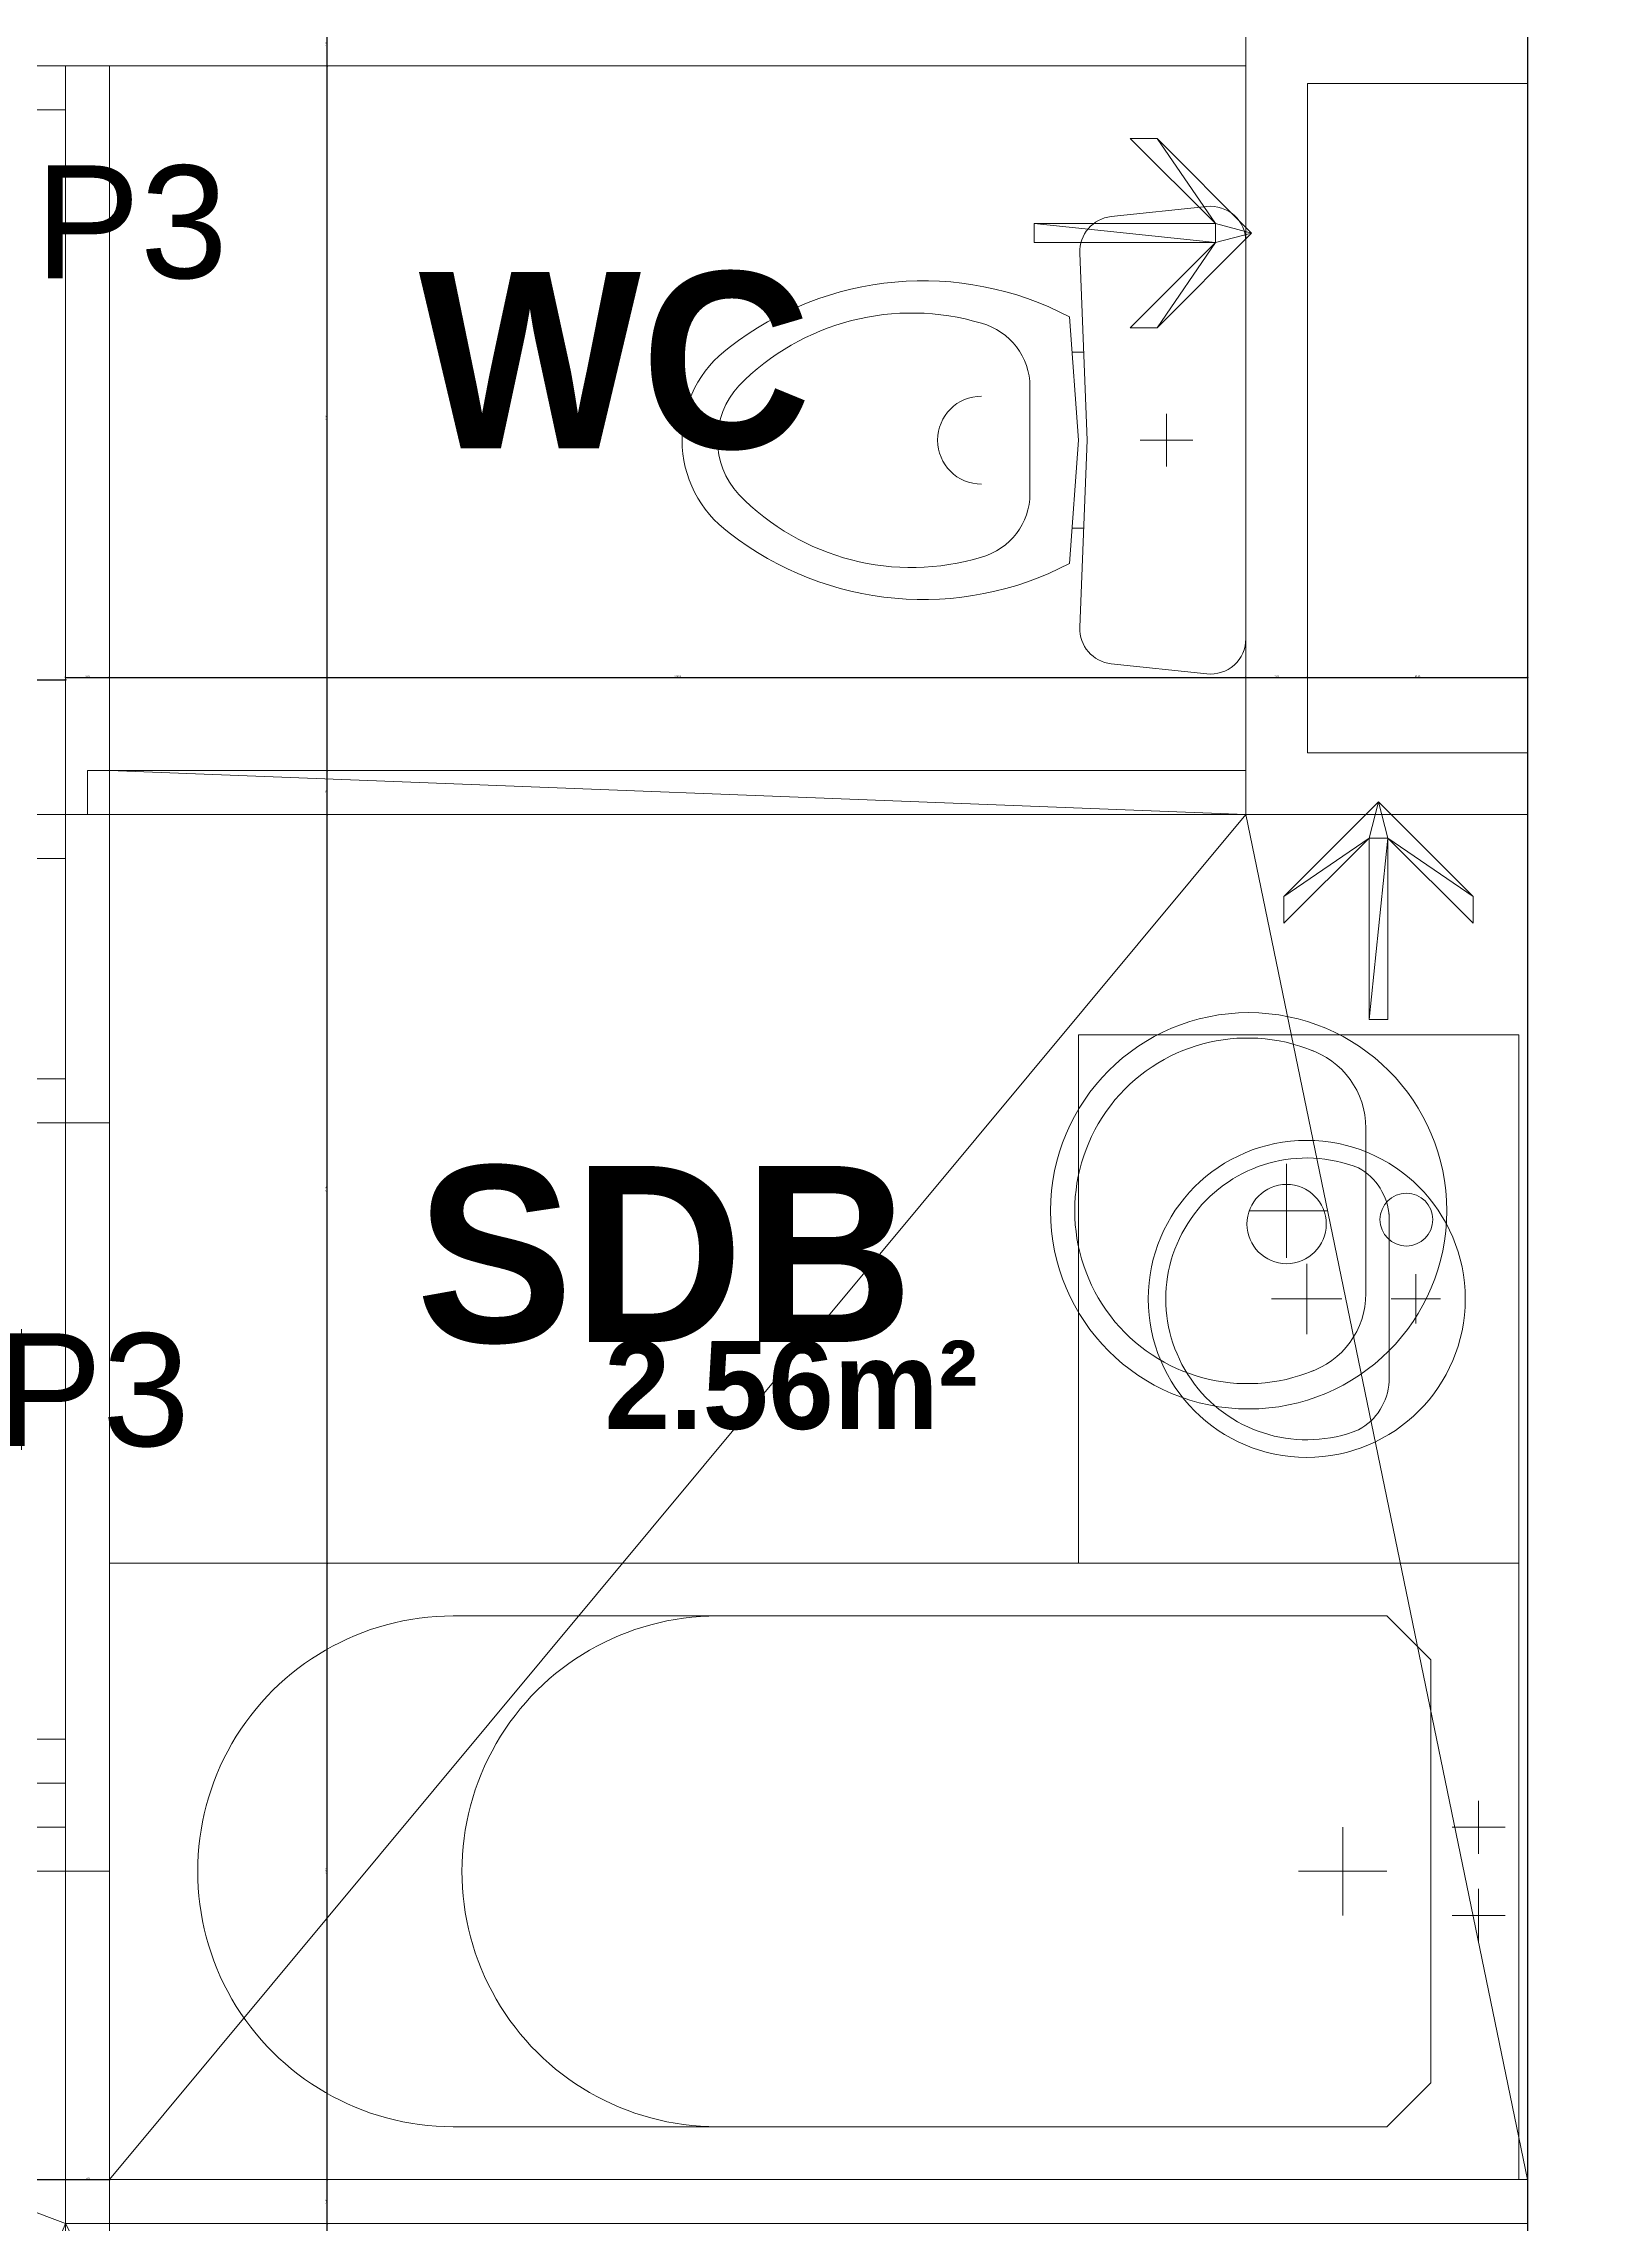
# Model space of a CAD drawing. Header units: metres. Extents: x -12536 to 12621, y -17191 to 9596.
# Drawn here: x -7429.5 to -7254, y -3001.4 to -2753.8 of the extents above; entities that cross this region are included whole.
import ezdxf
from ezdxf.enums import TextEntityAlignment as Align

# ---------------------------------------------------------------- set-up
doc = ezdxf.new("R2010")
doc.units = ezdxf.units.M
doc.header["$MEASUREMENT"] = 0
doc.header["$PDMODE"] = 2
doc.header["$PDSIZE"] = 0.25
for name, color, linetype in [('Calque commun', 7, 'Continuous'), ('Layer2', 7, 'Continuous'), ('Layer4', 7, 'Continuous'), ('Layer90', 7, 'Continuous'), ('Textes', 7, 'Continuous')]:
    doc.layers.add(name, color=color, linetype=linetype)
doc.styles.add('Arial', font='arial.ttf', dxfattribs={"height": 0.128})
doc.styles.add('Century Gothic', font='GOTHICB.TTF', dxfattribs={"height": 0.4})
doc.styles.add('Century Gothic2', font='GOTHICB.TTF', dxfattribs={"height": 0.313})
doc.styles.add('Century Gothic6', font='GOTHIC.TTF', dxfattribs={"height": 0.18})
doc.dimstyles.new('DIM7', dxfattribs={"dimtxt": 0.18, "dimasz": 0.035, "dimexe": 0.05, "dimexo": 0, "dimgap": 0.05, "dimtad": 1, "dimzin": 1, "dimdsep": 46, "dimtxsty": 'Century Gothic6', "dimblk": 'ORIGIN', "dimcen": 0.09, "dimdle": 0.05, "dimadec": 0, "dimazin": 0, "dimtfac": 1, "dimtdec": 4, "dimtix": 1, "dimtofl": 0, "dimtmove": 0, "dimatfit": 3, "dimfxl": 0.05, "dimfxlon": 1, "dimfrac": 2, "dimtolj": 1, "dimtzin": 0, "dimarcsym": 2})

# ---------------------------------------------------------------- blocks, each defined once
blk = doc.blocks.new('Block35143')
at = {"layer": 'Calque commun', "color": 7, "linetype": 'Continuous', "lineweight": 5}
blk.add_line((20.514, -29.2906), (20.514, -22.1106), dxfattribs=at)
blk = doc.blocks.new('wc-3')
at = {"layer": 'Layer2', "color": 6, "linetype": 'Continuous', "lineweight": 5}
for p, q in [((-0.2256, 0), (0.2256, 0)), ((-0.2653, -0.0442), (-0.2539, -0.1527)), ((0.2539, -0.1527), (0.2653, -0.0442)), ((0, -0.06), (0, -0.12)), ((-0.03, -0.09), (0.03, -0.09)), ((-0.2125, -0.1885), (0, -0.18)), ((-0.14, -0.2), (0, -0.19)), ((-0.1, -0.184), (-0.1, -0.1971)), ((0, -0.18), (0.2125, -0.1885)), ((0, -0.19), (0.14, -0.2)), ((0.1, -0.1971), (0.1, -0.184)), ((-0.06, -0.2451), (0.06, -0.2451))]:
    blk.add_line(p, q, dxfattribs=at)
at = {"layer": 'Layer2', "color": 6, "linetype": 'Continuous', "lineweight": 5, "flags": 128}
for points in [[(-0.2653, -0.0442, -0.445253), (-0.2256, 0)], [(0.2256, 0, -0.445276), (0.2653, -0.0442)], [(-0.2539, -0.1527, 0.395314), (-0.2125, -0.1885)], [(0.2125, -0.1885, 0.395339), (0.2539, -0.1527)], [(-0.14, -0.2, 0.294671), (-0.1052, -0.5864)], [(0.14, -0.2, -0.294671), (0.1052, -0.5864)], [(-0.1327, -0.3, -0.337883), (-0.0606, -0.2451)], [(0.1327, -0.3, 0.337854), (0.0606, -0.2451)], [(-0.1327, -0.3, 0.281729), (-0.0616, -0.5756)], [(-0.05, -0.3, 1), (0.05, -0.3)], [(0.1327, -0.3, -0.279876), (0.0616, -0.5756)], [(-0.1052, -0.5864, 0.509528), (0.1052, -0.5864)], [(-0.0616, -0.5756, 0.395927), (0.0616, -0.5756)]]:
    blk.add_lwpolyline(points, format="xyb", dxfattribs=at)
blk = doc.blocks.new('bain160')
at = {"layer": 'Layer90', "color": 6, "linetype": 'Continuous', "lineweight": 5}
for p, q in [((-1.6, 0.7), (-1.6, 0)), ((0, 0.7), (-1.6, 0.7)), ((0, 0), (0, 0.7)), ((-0.15, 0.64), (-1.21, 0.64)), ((-0.1, 0.59), (-0.15, 0.64)), ((-0.1, 0.11), (-0.1, 0.59)), ((-0.0457, 0.37), (-0.0457, 0.43)), ((-0.2, 0.3), (-0.2, 0.4)), ((-0.0757, 0.4), (-0.0157, 0.4)), ((-0.25, 0.35), (-0.15, 0.35)), ((-0.0457, 0.27), (-0.0457, 0.33)), ((-0.0757, 0.3), (-0.0157, 0.3)), ((-0.15, 0.06), (-0.1, 0.11)), ((-1.21, 0.06), (-0.15, 0.06)), ((-1.6, 0), (0, 0))]:
    blk.add_line(p, q, dxfattribs=at)
at = {"layer": 'Layer90', "color": 6, "linetype": 'Continuous', "lineweight": 5, "flags": 128}
for points in [[(-1.21, 0.06, -1.000007), (-1.21, 0.64)], [(-0.91, 0.06, -1.000005), (-0.91, 0.64)]]:
    blk.add_lwpolyline(points, format="xyb", dxfattribs=at)
blk = doc.blocks.new('@PRES_1_$$_1-7')
at = {"layer": 'Calque commun', "color": 5, "linetype": 'Continuous', "lineweight": 5}
for p, q in [((0, 0.32), (1.2, 0.32)), ((1.2, 0.15), (0, 0.15)), ((0.05, 0.05), (0.05, 0.15)), ((1.15, 0.15), (1.15, 0.05)), ((0.05, 0.1), (1.15, 0.1)), ((1.2, 0.05), (0, 0.05)), ((0, 0), (1.2, 0))]:
    blk.add_line(p, q, dxfattribs=at)
blk = doc.blocks.new('@PRES_1_$$_1-8')
at = {"layer": 'Calque commun', "color": 7, "linetype": 'Continuous', "lineweight": 5}
blk.add_line((0, 0), (0, 0.32), dxfattribs=at)
blk = doc.blocks.new('@PRES_1_$$_1-9')
at = {"layer": 'Calque commun', "color": 7, "linetype": 'Continuous', "lineweight": 5}
blk.add_line((0, 0), (0, 0.32), dxfattribs=at)
blk = doc.blocks.new('INTER_2D_COMB3')
at = {"layer": 'Layer4', "color": 0, "linetype": 'ByBlock', "lineweight": -2}
for name in ['@PRES_1_$$_1-7', '@PRES_1_$$_1-8']:
    blk.add_blockref(name, (0, 0), dxfattribs=at)
at = {"layer": 'Layer4', "color": 0, "linetype": 'ByBlock', "lineweight": -2, "extrusion": (0, 0, -1), "xscale": -1, "yscale": -1, "zscale": -1, "rotation": 180}
blk.add_blockref('@PRES_1_$$_1-9', (-1.2, 0), dxfattribs=at)
blk = doc.blocks.new('PLACED_COMB3')
at = {"layer": 'Layer4', "color": 0, "linetype": 'ByBlock', "lineweight": -2}
blk.add_blockref('INTER_2D_COMB3', (0, 0), dxfattribs=at)
blk = doc.blocks.new('_ORIGIN')
at = {"color": 0, "linetype": 'ByBlock', "lineweight": -2}
blk.add_line((0, 0), (-1, 0), dxfattribs=at)
blk.add_circle((0, 0), 0.5, dxfattribs=at)
blk = doc.blocks.new('*D1512')
at = {"layer": 'Calque commun', "color": 0, "linetype": 'ByBlock', "lineweight": -2, "transparency": 16777216}
for p, q in [((-7427.04, -2825.78), (-7427.04, -2825.73)), ((-7427, -2825.78), (-7422.07, -2825.78)), ((-7422.04, -2825.78), (-7422.07, -2825.78)), ((-7422.04, -2825.78), (-7422.04, -2825.73))]:
    blk.add_line(p, q, dxfattribs=at)
at = {"layer": 'Calque commun', "color": 0, "linetype": 'Continuous', "lineweight": -2, "transparency": 16777216}
blk.add_line((-7422, -2825.78), (-7421.97, -2825.78), dxfattribs=at)
at = {"layer": 'Defpoints', "color": 0, "linetype": 'Continuous', "transparency": 16777216}
for p in [(-7427.04, -2825.78), (-7422.04, -2825.78), (-7422.04, -2825.78)]:
    blk.add_point(p, dxfattribs=at)
at = {"layer": 'Calque commun', "color": 0, "linetype": 'Continuous', "lineweight": -2, "transparency": 16777216, "xscale": 0.03500000014901161, "yscale": 0.03500000014901161, "zscale": 0.03500000014901161, "rotation": 180}
for p in [(-7427.04, -2825.78), (-7422.04, -2825.78)]:
    blk.add_blockref('_ORIGIN', p, dxfattribs=at)
at = {"layer": 'Calque commun', "color": 0, "linetype": 'Continuous', "lineweight": 5, "transparency": 16777216, "insert": (-7424.54, -2825.73), "char_height": 0.18, "attachment_point": 8, "line_spacing_factor": 0.773441, "style": 'Century Gothic6'}
blk.add_mtext('\\A1;5.00', dxfattribs=at)
blk = doc.blocks.new('*D1513')
at = {"layer": 'Calque commun', "color": 0, "linetype": 'ByBlock', "lineweight": -2, "transparency": 16777216}
for p, q in [((-7422.04, -2825.78), (-7422.04, -2825.73)), ((-7422, -2825.78), (-7293.07, -2825.78)), ((-7293.04, -2825.78), (-7293.07, -2825.78)), ((-7293.04, -2825.78), (-7293.04, -2825.73))]:
    blk.add_line(p, q, dxfattribs=at)
at = {"layer": 'Calque commun', "color": 0, "linetype": 'Continuous', "lineweight": -2, "transparency": 16777216}
blk.add_line((-7293, -2825.78), (-7292.97, -2825.78), dxfattribs=at)
at = {"layer": 'Defpoints', "color": 0, "linetype": 'Continuous', "transparency": 16777216}
for p in [(-7422.04, -2825.78), (-7293.04, -2825.78), (-7293.04, -2825.78)]:
    blk.add_point(p, dxfattribs=at)
at = {"layer": 'Calque commun', "color": 0, "linetype": 'Continuous', "lineweight": -2, "transparency": 16777216, "xscale": 0.03500000014901161, "yscale": 0.03500000014901161, "zscale": 0.03500000014901161, "rotation": 180}
for p in [(-7422.04, -2825.78), (-7293.04, -2825.78)]:
    blk.add_blockref('_ORIGIN', p, dxfattribs=at)
at = {"layer": 'Calque commun', "color": 0, "linetype": 'Continuous', "lineweight": 5, "transparency": 16777216, "insert": (-7357.54, -2825.73), "char_height": 0.18, "attachment_point": 8, "line_spacing_factor": 0.773441, "style": 'Century Gothic6'}
blk.add_mtext('\\A1;129.00', dxfattribs=at)
blk = doc.blocks.new('*D1514')
at = {"layer": 'Calque commun', "color": 0, "linetype": 'ByBlock', "lineweight": -2, "transparency": 16777216}
for p, q in [((-7293.04, -2825.78), (-7293.04, -2825.73)), ((-7293, -2825.78), (-7286.07, -2825.78)), ((-7286.04, -2825.78), (-7286.07, -2825.78)), ((-7286.04, -2825.78), (-7286.04, -2825.73))]:
    blk.add_line(p, q, dxfattribs=at)
at = {"layer": 'Calque commun', "color": 0, "linetype": 'Continuous', "lineweight": -2, "transparency": 16777216}
blk.add_line((-7286, -2825.78), (-7285.97, -2825.78), dxfattribs=at)
at = {"layer": 'Defpoints', "color": 0, "linetype": 'Continuous', "transparency": 16777216}
for p in [(-7293.04, -2825.78), (-7286.04, -2825.78), (-7286.04, -2825.78)]:
    blk.add_point(p, dxfattribs=at)
at = {"layer": 'Calque commun', "color": 0, "linetype": 'Continuous', "lineweight": -2, "transparency": 16777216, "xscale": 0.03500000014901161, "yscale": 0.03500000014901161, "zscale": 0.03500000014901161, "rotation": 180}
for p in [(-7293.04, -2825.78), (-7286.04, -2825.78)]:
    blk.add_blockref('_ORIGIN', p, dxfattribs=at)
at = {"layer": 'Calque commun', "color": 0, "linetype": 'Continuous', "lineweight": 5, "transparency": 16777216, "insert": (-7289.54, -2825.73), "char_height": 0.18, "attachment_point": 8, "line_spacing_factor": 0.773441, "style": 'Century Gothic6'}
blk.add_mtext('\\A1;7.00', dxfattribs=at)
blk = doc.blocks.new('*D1515')
at = {"layer": 'Calque commun', "color": 0, "linetype": 'ByBlock', "lineweight": -2, "transparency": 16777216}
for p, q in [((-7286.04, -2825.78), (-7286.04, -2825.73)), ((-7286, -2825.78), (-7261.07, -2825.78)), ((-7261.04, -2825.78), (-7261.07, -2825.78)), ((-7261.04, -2825.78), (-7261.04, -2825.73))]:
    blk.add_line(p, q, dxfattribs=at)
at = {"layer": 'Calque commun', "color": 0, "linetype": 'Continuous', "lineweight": -2, "transparency": 16777216}
blk.add_line((-7261, -2825.78), (-7260.97, -2825.78), dxfattribs=at)
at = {"layer": 'Defpoints', "color": 0, "linetype": 'Continuous', "transparency": 16777216}
for p in [(-7286.04, -2825.78), (-7261.04, -2825.78), (-7261.04, -2825.78)]:
    blk.add_point(p, dxfattribs=at)
at = {"layer": 'Calque commun', "color": 0, "linetype": 'Continuous', "lineweight": -2, "transparency": 16777216, "xscale": 0.03500000014901161, "yscale": 0.03500000014901161, "zscale": 0.03500000014901161, "rotation": 180}
for p in [(-7286.04, -2825.78), (-7261.04, -2825.78)]:
    blk.add_blockref('_ORIGIN', p, dxfattribs=at)
at = {"layer": 'Calque commun', "color": 0, "linetype": 'Continuous', "lineweight": 5, "transparency": 16777216, "insert": (-7273.54, -2825.73), "char_height": 0.18, "attachment_point": 8, "line_spacing_factor": 0.773441, "style": 'Century Gothic6'}
blk.add_mtext('\\A1;25.00', dxfattribs=at)
blk = doc.blocks.new('*D1520')
at = {"layer": 'Calque commun', "color": 0, "linetype": 'ByBlock', "lineweight": -2, "transparency": 16777216}
for p, q in [((-7397.37, -3001.35), (-7397.27, -3001.35)), ((-7397.32, -3001.35), (-7397.32, -3001.38)), ((-7397.32, -3327.31), (-7397.32, -3001.38)), ((-7397.27, -3327.34), (-7397.37, -3327.34))]:
    blk.add_line(p, q, dxfattribs=at)
at = {"layer": 'Calque commun', "color": 0, "linetype": 'Continuous', "lineweight": -2, "transparency": 16777216}
blk.add_line((-7397.32, -3001.31), (-7397.32, -3001.28), dxfattribs=at)
at = {"layer": 'Defpoints', "color": 0, "linetype": 'Continuous', "transparency": 16777216}
for p in [(-7427.04, -3001.35), (-7397.32, -3001.35), (-7261.04, -3327.34)]:
    blk.add_point(p, dxfattribs=at)
at = {"layer": 'Calque commun', "color": 0, "linetype": 'Continuous', "lineweight": -2, "transparency": 16777216, "xscale": 0.03500000014901161, "yscale": 0.03500000014901161, "zscale": 0.03500000014901161, "rotation": 270}
for p in [(-7397.32, -3001.35), (-7397.32, -3327.34)]:
    blk.add_blockref('_ORIGIN', p, dxfattribs=at)
at = {"layer": 'Calque commun', "color": 0, "linetype": 'Continuous', "lineweight": 5, "transparency": 16777216, "insert": (-7397.37, -3164.35), "char_height": 0.18, "attachment_point": 8, "rotation": 90, "line_spacing_factor": 0.773441, "style": 'Century Gothic6'}
blk.add_mtext('\\A1;326.00', dxfattribs=at)
blk = doc.blocks.new('*D1521')
at = {"layer": 'Calque commun', "color": 0, "linetype": 'ByBlock', "lineweight": -2, "transparency": 16777216}
for p, q in [((-7397.37, -2996.35), (-7397.27, -2996.35)), ((-7397.32, -2996.35), (-7397.32, -2996.38)), ((-7397.32, -3001.31), (-7397.32, -2996.38)), ((-7397.37, -3001.35), (-7397.27, -3001.35))]:
    blk.add_line(p, q, dxfattribs=at)
at = {"layer": 'Calque commun', "color": 0, "linetype": 'Continuous', "lineweight": -2, "transparency": 16777216}
blk.add_line((-7397.32, -2996.31), (-7397.32, -2996.28), dxfattribs=at)
at = {"layer": 'Defpoints', "color": 0, "linetype": 'Continuous', "transparency": 16777216}
for p in [(-7422.04, -2996.35), (-7397.32, -2996.35), (-7427.04, -3001.35)]:
    blk.add_point(p, dxfattribs=at)
at = {"layer": 'Calque commun', "color": 0, "linetype": 'Continuous', "lineweight": -2, "transparency": 16777216, "xscale": 0.03500000014901161, "yscale": 0.03500000014901161, "zscale": 0.03500000014901161, "rotation": 270}
for p in [(-7397.32, -2996.35), (-7397.32, -3001.35)]:
    blk.add_blockref('_ORIGIN', p, dxfattribs=at)
at = {"layer": 'Calque commun', "color": 0, "linetype": 'Continuous', "lineweight": 5, "transparency": 16777216, "insert": (-7397.37, -2998.85), "char_height": 0.18, "attachment_point": 8, "rotation": 90, "line_spacing_factor": 0.773441, "style": 'Century Gothic6'}
blk.add_mtext('\\A1;5.00', dxfattribs=at)
blk = doc.blocks.new('*D1522')
at = {"layer": 'Calque commun', "color": 0, "linetype": 'ByBlock', "lineweight": -2, "transparency": 16777216}
for p, q in [((-7397.37, -2926.35), (-7397.27, -2926.35)), ((-7397.32, -2926.35), (-7397.32, -2926.38)), ((-7397.32, -2996.31), (-7397.32, -2926.38)), ((-7397.37, -2996.35), (-7397.27, -2996.35))]:
    blk.add_line(p, q, dxfattribs=at)
at = {"layer": 'Calque commun', "color": 0, "linetype": 'Continuous', "lineweight": -2, "transparency": 16777216}
blk.add_line((-7397.32, -2926.31), (-7397.32, -2926.28), dxfattribs=at)
at = {"layer": 'Defpoints', "color": 0, "linetype": 'Continuous', "transparency": 16777216}
for p in [(-7422.04, -2926.35), (-7397.32, -2926.35), (-7422.04, -2996.35)]:
    blk.add_point(p, dxfattribs=at)
at = {"layer": 'Calque commun', "color": 0, "linetype": 'Continuous', "lineweight": -2, "transparency": 16777216, "xscale": 0.03500000014901161, "yscale": 0.03500000014901161, "zscale": 0.03500000014901161, "rotation": 270}
for p in [(-7397.32, -2926.35), (-7397.32, -2996.35)]:
    blk.add_blockref('_ORIGIN', p, dxfattribs=at)
at = {"layer": 'Calque commun', "color": 0, "linetype": 'Continuous', "lineweight": 5, "transparency": 16777216, "insert": (-7397.37, -2961.35), "char_height": 0.18, "attachment_point": 8, "rotation": 90, "line_spacing_factor": 0.773441, "style": 'Century Gothic6'}
blk.add_mtext('\\A1;70.00', dxfattribs=at)
blk = doc.blocks.new('*D1523')
at = {"layer": 'Calque commun', "color": 0, "linetype": 'ByBlock', "lineweight": -2, "transparency": 16777216}
for p, q in [((-7397.37, -2841.35), (-7397.27, -2841.35)), ((-7397.32, -2841.35), (-7397.32, -2841.38)), ((-7397.32, -2926.31), (-7397.32, -2841.38)), ((-7397.37, -2926.35), (-7397.27, -2926.35))]:
    blk.add_line(p, q, dxfattribs=at)
at = {"layer": 'Calque commun', "color": 0, "linetype": 'Continuous', "lineweight": -2, "transparency": 16777216}
blk.add_line((-7397.32, -2841.31), (-7397.32, -2841.28), dxfattribs=at)
at = {"layer": 'Defpoints', "color": 0, "linetype": 'Continuous', "transparency": 16777216}
for p in [(-7422.04, -2841.35), (-7397.32, -2841.35), (-7422.04, -2926.35)]:
    blk.add_point(p, dxfattribs=at)
at = {"layer": 'Calque commun', "color": 0, "linetype": 'Continuous', "lineweight": -2, "transparency": 16777216, "xscale": 0.03500000014901161, "yscale": 0.03500000014901161, "zscale": 0.03500000014901161, "rotation": 270}
for p in [(-7397.32, -2841.35), (-7397.32, -2926.35)]:
    blk.add_blockref('_ORIGIN', p, dxfattribs=at)
at = {"layer": 'Calque commun', "color": 0, "linetype": 'Continuous', "lineweight": 5, "transparency": 16777216, "insert": (-7397.37, -2883.85), "char_height": 0.18, "attachment_point": 8, "rotation": 90, "line_spacing_factor": 0.773441, "style": 'Century Gothic6'}
blk.add_mtext('\\A1;85.00', dxfattribs=at)
blk = doc.blocks.new('*D1524')
at = {"layer": 'Calque commun', "color": 0, "linetype": 'ByBlock', "lineweight": -2, "transparency": 16777216}
for p, q in [((-7397.37, -2836.35), (-7397.27, -2836.35)), ((-7397.32, -2836.35), (-7397.32, -2836.38)), ((-7397.32, -2841.31), (-7397.32, -2836.38)), ((-7397.37, -2841.35), (-7397.27, -2841.35))]:
    blk.add_line(p, q, dxfattribs=at)
at = {"layer": 'Calque commun', "color": 0, "linetype": 'Continuous', "lineweight": -2, "transparency": 16777216}
blk.add_line((-7397.32, -2836.31), (-7397.32, -2836.28), dxfattribs=at)
at = {"layer": 'Defpoints', "color": 0, "linetype": 'Continuous', "transparency": 16777216}
for p in [(-7422.04, -2836.35), (-7397.32, -2836.35), (-7422.04, -2841.35)]:
    blk.add_point(p, dxfattribs=at)
at = {"layer": 'Calque commun', "color": 0, "linetype": 'Continuous', "lineweight": -2, "transparency": 16777216, "xscale": 0.03500000014901161, "yscale": 0.03500000014901161, "zscale": 0.03500000014901161, "rotation": 270}
for p in [(-7397.32, -2836.35), (-7397.32, -2841.35)]:
    blk.add_blockref('_ORIGIN', p, dxfattribs=at)
at = {"layer": 'Calque commun', "color": 0, "linetype": 'Continuous', "lineweight": 5, "transparency": 16777216, "insert": (-7397.37, -2838.85), "char_height": 0.18, "attachment_point": 8, "rotation": 90, "line_spacing_factor": 0.773441, "style": 'Century Gothic6'}
blk.add_mtext('\\A1;5.00', dxfattribs=at)
blk = doc.blocks.new('*D1525')
at = {"layer": 'Calque commun', "color": 0, "linetype": 'ByBlock', "lineweight": -2, "transparency": 16777216}
for p, q in [((-7397.37, -2756.35), (-7397.27, -2756.35)), ((-7397.32, -2756.35), (-7397.32, -2756.38)), ((-7397.32, -2836.31), (-7397.32, -2756.38)), ((-7397.37, -2836.35), (-7397.27, -2836.35))]:
    blk.add_line(p, q, dxfattribs=at)
at = {"layer": 'Calque commun', "color": 0, "linetype": 'Continuous', "lineweight": -2, "transparency": 16777216}
blk.add_line((-7397.32, -2756.31), (-7397.32, -2756.28), dxfattribs=at)
at = {"layer": 'Defpoints', "color": 0, "linetype": 'Continuous', "transparency": 16777216}
for p in [(-7422.04, -2756.35), (-7397.32, -2756.35), (-7422.04, -2836.35)]:
    blk.add_point(p, dxfattribs=at)
at = {"layer": 'Calque commun', "color": 0, "linetype": 'Continuous', "lineweight": -2, "transparency": 16777216, "xscale": 0.03500000014901161, "yscale": 0.03500000014901161, "zscale": 0.03500000014901161, "rotation": 270}
for p in [(-7397.32, -2756.35), (-7397.32, -2836.35)]:
    blk.add_blockref('_ORIGIN', p, dxfattribs=at)
at = {"layer": 'Calque commun', "color": 0, "linetype": 'Continuous', "lineweight": 5, "transparency": 16777216, "insert": (-7397.37, -2796.35), "char_height": 0.18, "attachment_point": 8, "rotation": 90, "line_spacing_factor": 0.773441, "style": 'Century Gothic6'}
blk.add_mtext('\\A1;80.00', dxfattribs=at)
blk = doc.blocks.new('*D1526')
at = {"layer": 'Calque commun', "color": 0, "linetype": 'ByBlock', "lineweight": -2, "transparency": 16777216}
for p, q in [((-7397.27, -2751.35), (-7397.37, -2751.35)), ((-7397.32, -2751.35), (-7397.32, -2751.38)), ((-7397.32, -2756.31), (-7397.32, -2751.38)), ((-7397.37, -2756.35), (-7397.27, -2756.35))]:
    blk.add_line(p, q, dxfattribs=at)
at = {"layer": 'Calque commun', "color": 0, "linetype": 'Continuous', "lineweight": -2, "transparency": 16777216}
blk.add_line((-7397.32, -2751.31), (-7397.32, -2751.28), dxfattribs=at)
at = {"layer": 'Defpoints', "color": 0, "linetype": 'Continuous', "transparency": 16777216}
for p in [(-7397.32, -2751.35), (-7366.04, -2751.35), (-7422.04, -2756.35)]:
    blk.add_point(p, dxfattribs=at)
at = {"layer": 'Calque commun', "color": 0, "linetype": 'Continuous', "lineweight": -2, "transparency": 16777216, "xscale": 0.03500000014901161, "yscale": 0.03500000014901161, "zscale": 0.03500000014901161, "rotation": 270}
for p in [(-7397.32, -2751.35), (-7397.32, -2756.35)]:
    blk.add_blockref('_ORIGIN', p, dxfattribs=at)
at = {"layer": 'Calque commun', "color": 0, "linetype": 'Continuous', "lineweight": 5, "transparency": 16777216, "insert": (-7397.37, -2753.85), "char_height": 0.18, "attachment_point": 8, "rotation": 90, "line_spacing_factor": 0.773441, "style": 'Century Gothic6'}
blk.add_mtext('\\A1;5.00', dxfattribs=at)
blk = doc.blocks.new('*D1536')
at = {"layer": 'Calque commun', "color": 0, "linetype": 'ByBlock', "lineweight": -2, "transparency": 16777216}
for p, q in [((-7560.04, -2996.35), (-7560.04, -2996.3)), ((-7560, -2996.35), (-7427.07, -2996.35)), ((-7427.04, -2996.35), (-7427.07, -2996.35)), ((-7427.04, -2996.35), (-7427.04, -2996.3))]:
    blk.add_line(p, q, dxfattribs=at)
at = {"layer": 'Calque commun', "color": 0, "linetype": 'Continuous', "lineweight": -2, "transparency": 16777216}
blk.add_line((-7427, -2996.35), (-7426.97, -2996.35), dxfattribs=at)
at = {"layer": 'Defpoints', "color": 0, "linetype": 'Continuous', "transparency": 16777216}
for p in [(-7560.04, -2996.35), (-7427.04, -2996.35), (-7427.04, -2996.35)]:
    blk.add_point(p, dxfattribs=at)
at = {"layer": 'Calque commun', "color": 0, "linetype": 'Continuous', "lineweight": -2, "transparency": 16777216, "xscale": 0.03500000014901161, "yscale": 0.03500000014901161, "zscale": 0.03500000014901161, "rotation": 180}
for p in [(-7560.04, -2996.35), (-7427.04, -2996.35)]:
    blk.add_blockref('_ORIGIN', p, dxfattribs=at)
at = {"layer": 'Calque commun', "color": 0, "linetype": 'Continuous', "lineweight": 5, "transparency": 16777216, "insert": (-7493.54, -2996.3), "char_height": 0.18, "attachment_point": 8, "line_spacing_factor": 0.773441, "style": 'Century Gothic6'}
blk.add_mtext('\\A1;133.00', dxfattribs=at)
blk = doc.blocks.new('*D1537')
at = {"layer": 'Calque commun', "color": 0, "linetype": 'ByBlock', "lineweight": -2, "transparency": 16777216}
for p, q in [((-7427.04, -2996.35), (-7427.04, -2996.3)), ((-7427, -2996.35), (-7422.07, -2996.35)), ((-7422.04, -2996.35), (-7422.07, -2996.35)), ((-7422.04, -2996.35), (-7422.04, -2996.3))]:
    blk.add_line(p, q, dxfattribs=at)
at = {"layer": 'Calque commun', "color": 0, "linetype": 'Continuous', "lineweight": -2, "transparency": 16777216}
blk.add_line((-7422, -2996.35), (-7421.97, -2996.35), dxfattribs=at)
at = {"layer": 'Defpoints', "color": 0, "linetype": 'Continuous', "transparency": 16777216}
for p in [(-7427.04, -2996.35), (-7422.04, -2996.35), (-7422.04, -2996.35)]:
    blk.add_point(p, dxfattribs=at)
at = {"layer": 'Calque commun', "color": 0, "linetype": 'Continuous', "lineweight": -2, "transparency": 16777216, "xscale": 0.03500000014901161, "yscale": 0.03500000014901161, "zscale": 0.03500000014901161, "rotation": 180}
for p in [(-7427.04, -2996.35), (-7422.04, -2996.35)]:
    blk.add_blockref('_ORIGIN', p, dxfattribs=at)
at = {"layer": 'Calque commun', "color": 0, "linetype": 'Continuous', "lineweight": 5, "transparency": 16777216, "insert": (-7424.54, -2996.3), "char_height": 0.18, "attachment_point": 8, "line_spacing_factor": 0.773441, "style": 'Century Gothic6'}
blk.add_mtext('\\A1;5.00', dxfattribs=at)
blk = doc.blocks.new('*D1828')
at = {"layer": 'Calque commun', "color": 0, "linetype": 'ByBlock', "lineweight": -2, "transparency": 16777216}
for p, q in [((-7655.03, -2826.04), (-7655.03, -2825.99)), ((-7655, -2826.04), (-7427.07, -2826.04)), ((-7427.04, -2826.04), (-7427.07, -2826.04)), ((-7427.04, -2826.04), (-7427.04, -2825.99))]:
    blk.add_line(p, q, dxfattribs=at)
at = {"layer": 'Calque commun', "color": 0, "linetype": 'Continuous', "lineweight": -2, "transparency": 16777216}
blk.add_line((-7427, -2826.04), (-7426.97, -2826.04), dxfattribs=at)
at = {"layer": 'Defpoints', "color": 0, "linetype": 'Continuous', "transparency": 16777216}
for p in [(-7655.03, -2826.04), (-7427.04, -2826.04), (-7427.04, -2826.04)]:
    blk.add_point(p, dxfattribs=at)
at = {"layer": 'Calque commun', "color": 0, "linetype": 'Continuous', "lineweight": -2, "transparency": 16777216, "xscale": 0.03500000014901161, "yscale": 0.03500000014901161, "zscale": 0.03500000014901161, "rotation": 180}
for p in [(-7655.03, -2826.04), (-7427.04, -2826.04)]:
    blk.add_blockref('_ORIGIN', p, dxfattribs=at)
at = {"layer": 'Calque commun', "color": 0, "linetype": 'Continuous', "lineweight": 5, "transparency": 16777216, "insert": (-7541.04, -2825.99), "char_height": 0.18, "attachment_point": 8, "line_spacing_factor": 0.773441, "style": 'Century Gothic6'}
blk.add_mtext('\\A1;228.00', dxfattribs=at)
blk = doc.blocks.new('fleche01')
at = {"layer": 'Calque commun', "color": 6, "linetype": 'Continuous', "lineweight": 20}
mesh = blk.add_polyface(dxfattribs=at)
corners = [(1.283, 1), (0.383, 0.1), (1, 1), (1, -1), (0, 0), (0.383, -0.1), (2.3, 0.1), (2.3, -0.1), (1.283, -1)]
mesh.append_faces([[corners[k] for k in face] for face in [(4, 1, 5)]], dxfattribs={"vtx0": -1, "vtx1": -1, "vtx2": -1, "color": 6})
mesh.append_faces([[corners[k] for k in face] for face in [(0, 1, 2)]], dxfattribs={"vtx1": -1, "color": 6})
mesh.append_faces([[corners[k] for k in face] for face in [(3, 4, 5), (4, 2, 1), (7, 5, 1)]], dxfattribs={"vtx1": -1, "vtx2": -1, "color": 6})
mesh.append_faces([[corners[k] for k in face] for face in [(1, 6, 7), (5, 8, 3)]], dxfattribs={"vtx2": -1, "color": 6})
blk = doc.blocks.new('vasque1')
at = {"layer": 'Layer2', "color": 6, "linetype": 'Continuous', "lineweight": 5}
for p, q in [((-0.094, -0.092), (0.094, -0.092)), ((0, -0.182), (0, -0.135)), ((-0.0533, -0.182), (0.0533, -0.182)), ((0, -0.182), (0, -0.224))]:
    blk.add_line(p, q, dxfattribs=at)
at = {"layer": 'Layer2', "color": 6, "linetype": 'Continuous', "lineweight": 5, "flags": 128}
for points in [[(0, -0.45, -1), (0, 0)], [(0, 0, -1), (0, -0.45)], [(0.02, -0.046, 1), (-0.04, -0.046, 1), (0.02, -0.046)], [(-0.094, -0.092, 0.324927), (-0.1834, -0.157)], [(0.094, -0.092, -0.324927), (0.1834, -0.157)], [(0.03, -0.182, 1), (-0.06, -0.182, 1), (0.03, -0.182)], [(-0.1814, -0.1514, 1.494518), (0.1814, -0.1514)]]:
    blk.add_lwpolyline(points, format="xyb", dxfattribs=at)
blk = doc.blocks.new('vasqu450')
at = {"layer": 'Calque commun', "color": 6, "linetype": 'Continuous', "lineweight": 5}
blk.add_line((0.1207, 0.1168), (-0.1173, 0.117), dxfattribs=at)
for radius, start, end in [(0.225, 360, 359.9994), (0.2, 158.4, 21.6)]:
    blk.add_arc((0, 0), radius, start, end, dxfattribs=at)
at = {"layer": 'Calque commun', "color": 6, "linetype": 'Continuous', "lineweight": 5, "extrusion": (0, 0, -1)}
for centre, start, end in [((0.112, 0.0327), 28.9734, 86.4066), ((-0.112, 0.0327), 93.5934, 151.0266)]:
    blk.add_arc(centre, 0.0845, start, end, dxfattribs=at)
at = {"layer": 'Layer90', "color": 6, "linetype": 'Continuous', "lineweight": 5}
for p, q in [((0, 0.19), (0, 0.12)), ((0.035, 0.155), (-0.035, 0.155)), ((0, 0.05), (0, -0.05)), ((-0.05, 0), (0.05, 0))]:
    blk.add_line(p, q, dxfattribs=at)
blk = doc.blocks.new('meuble vasque 60x50')
at = {"layer": 'Calque commun', "color": 0, "linetype": 'ByBlock', "lineweight": -2, "xscale": 0.800000011920929, "yscale": 0.800000011920929, "zscale": 0.800000011920929}
blk.add_blockref('vasqu450', (0.2994, -0.241), dxfattribs=at)
at = {"layer": 'Calque commun', "color": 0, "linetype": 'ByBlock', "lineweight": -2}
blk.add_blockref('vasque1', (0.3994, -0.0819), dxfattribs=at)
at = {"layer": 'Calque commun', "color": 6, "linetype": 'Continuous', "lineweight": 5}
mesh = blk.add_polyface(dxfattribs=at)
corners = [(-0.0006, -0.0002), (0.5994, -0.0002), (0.5994, -0.5002), (-0.0006, -0.5002)]
mesh.append_faces([[corners[k] for k in face] for face in [(0, 1, 2, 3)]], dxfattribs={"color": 6})

msp = doc.modelspace()

# ---------------------------------------------------------------- linework, layer by layer
at = {"layer": 'Calque commun', "color": 12, "linetype": 'Continuous', "lineweight": 20}
for p, q in [((-7293.037, -2751.346), (-7293.037, -2841.346)), ((-7286.036, -2758.346), (-7286.037, -2834.345)), ((-7286.037, -2834.345), (-7261.036, -2834.345)), ((-7261.036, -2841.346), (-7261.036, -2834.345)), ((-7293.037, -2841.346), (-7261.036, -2841.346))]:
    msp.add_line(p, q, dxfattribs=at)
at = {"layer": 'Calque commun', "color": 4, "linetype": 'Continuous', "lineweight": 20}
for p, q in [((-7261.036, -2751.346), (-7261.036, -2758.346)), ((-7261.036, -2758.346), (-7286.036, -2758.346))]:
    msp.add_line(p, q, dxfattribs=at)
at = {"layer": 'Calque commun', "color": 15, "linetype": 'Continuous', "lineweight": 20}
for p, q in [((-7471.037, -2756.346), (-7293.037, -2756.346)), ((-7427.037, -2841.346), (-7427.037, -2836.346)), ((-7293.037, -2836.346), (-7424.536, -2836.346)), ((-7424.536, -2841.346), (-7424.536, -2836.346)), ((-7422.036, -2841.346), (-7422.036, -2836.346)), ((-7293.037, -2841.346), (-7293.037, -2836.346)), ((-7293.037, -2841.346), (-7424.536, -2841.346)), ((-7427.037, -2946.347), (-7427.037, -2921.346)), ((-7422.036, -3061.347), (-7422.036, -2921.346)), ((-7470.037, -2946.347), (-7427.037, -2946.347)), ((-7470.037, -2951.347), (-7427.037, -2951.347)), ((-7427.037, -3061.347), (-7427.037, -2951.347)), ((-7261.036, -2996.346), (-7422.036, -2996.346)), ((-7261.036, -2996.346), (-7261.035, -3001.347)), ((-7261.035, -3001.347), (-7427.037, -3001.347))]:
    msp.add_line(p, q, dxfattribs=at)
at = {"layer": 'Calque commun', "color": 7, "linetype": 'Continuous', "lineweight": 5}
msp.add_line((-7261.036, -2841.346), (-7311.036, -2841.346), dxfattribs=at)

# ---------------------------------------------------------------- block references
at = {"layer": 'Calque commun', "color": 0, "linetype": 'ByBlock', "lineweight": -2, "xscale": 100, "yscale": 100, "zscale": 100}
msp.add_blockref('Block35143', (-9312.433, -398.28), dxfattribs=at)
at = {"layer": 'Calque commun', "color": 16, "linetype": 'ByBlock', "lineweight": -2, "extrusion": (0, 0, -1), "xscale": 100, "yscale": 100, "zscale": 100, "rotation": 270}
for p in [(7422.036, -2756.346), (7422.036, -2841.346)]:
    msp.add_blockref('PLACED_COMB3', p, dxfattribs=at)
at = {"layer": 'Calque commun', "color": 0, "linetype": 'ByBlock', "lineweight": -2}
for name, p, xscale, yscale, zscale, rotation in [('fleche01', (-7292.381, -2775.336), 10.73741838335991, 10.73741838335991, 10.73741838335991, 180), ('fleche01', (-7277.974, -2839.912), 10.73741838335991, 10.73741838335991, 10.73741838335991, 270), ('bain160', (-7262.036, -2996.346), -100, -100, -100, 180)]:
    msp.add_blockref(name, p, dxfattribs=dict(at, xscale=xscale, yscale=yscale, zscale=zscale, rotation=rotation))
at = {"layer": 'Calque commun', "color": 0, "linetype": 'ByBlock', "lineweight": -2, "extrusion": (0, 0, -1)}
for name, p, xscale, yscale, zscale, rotation in [('wc-3', (7293.037, -2798.846), 100, 100, 100, 89.99999999999999), ('meuble vasque 60x50', (7262.018, -2926.29), -100, -100, -100, 270)]:
    msp.add_blockref(name, p, dxfattribs=dict(at, xscale=xscale, yscale=yscale, zscale=zscale, rotation=rotation))

# ---------------------------------------------------------------- texts
at = {"layer": 'Textes', "color": 5, "linetype": 'ByBlock', "lineweight": -2, "style": 'Arial'}
for p in [(-7430.494, -2780.453), (-7434.8, -2913.061)]:
    msp.add_text('P3', height=12.8, dxfattribs=at).set_placement(p)
at = {"layer": 'Textes', "color": 5, "linetype": 'ByBlock', "lineweight": -2, "style": 'Century Gothic'}
for s, p in [('WC', (-7342.387, -2779.76)), ('SDB', (-7330.786, -2881.257))]:
    msp.add_text(s, height=20, dxfattribs=at).set_placement(p, align=Align.TOP_RIGHT)
at = {"layer": 'Textes', "color": 9, "linetype": 'ByBlock', "lineweight": -2, "style": 'Century Gothic2'}
msp.add_text('2.56m²', height=10, dxfattribs=at).set_placement((-7323.477, -2901.124), align=Align.TOP_RIGHT)

# ---------------------------------------------------------------- dimensions: what is measured, and where the dimension line sits
at = {"layer": 'Calque commun', "color": 5, "linetype": 'Continuous', "lineweight": 5}
for base, p1, p2, picture, middle in [((-7397.32, -2751.346), (-7422.036, -2756.346), (-7366.037, -2751.346), '*D1526', (-7397.465, -2753.846)), ((-7397.32, -2996.346), (-7427.037, -3001.347), (-7422.036, -2996.346), '*D1521', (-7397.465, -2998.847)), ((-7397.32, -3001.347), (-7261.036, -3327.344), (-7427.037, -3001.347), '*D1520', (-7397.465, -3164.345))]:
    dim = msp.add_linear_dim(base=base, p1=p1, p2=p2, angle=90, dimstyle='DIM7', dxfattribs=at)
    dim.commit()
    dim.dimension.update_dxf_attribs({"geometry": picture, "text_midpoint": middle})
for p1, p2, distance, picture, middle in [((-7422.036, -2836.346), (-7422.036, -2756.346), -24.716, '*D1525', (-7397.465, -2796.346)), ((-7655.035, -2826.039), (-7427.037, -2826.039), 0, '*D1828', (-7541.036, -2825.895)), ((-7427.037, -2825.78), (-7422.036, -2825.78), 0, '*D1512', (-7424.536, -2825.636)), ((-7422.036, -2825.78), (-7293.037, -2825.78), 0, '*D1513', (-7357.537, -2825.636)), ((-7293.037, -2825.78), (-7286.037, -2825.78), 0, '*D1514', (-7289.537, -2825.636)), ((-7286.037, -2825.78), (-7261.036, -2825.78), 0, '*D1515', (-7273.536, -2825.636)), ((-7422.036, -2841.346), (-7422.036, -2836.346), -24.716, '*D1524', (-7397.465, -2838.846)), ((-7422.036, -2926.346), (-7422.036, -2841.346), -24.716, '*D1523', (-7397.465, -2883.846)), ((-7422.036, -2996.346), (-7422.036, -2926.346), -24.716, '*D1522', (-7397.465, -2961.346)), ((-7560.036, -2996.346), (-7427.037, -2996.346), 0, '*D1536', (-7493.537, -2996.202)), ((-7427.037, -2996.346), (-7422.037, -2996.346), 0, '*D1537', (-7424.537, -2996.202))]:
    dim = msp.add_aligned_dim(p1=p1, p2=p2, distance=distance, dimstyle='DIM7', dxfattribs=at)
    dim.commit()
    dim.dimension.update_dxf_attribs({"geometry": picture, "text_midpoint": middle})

# ---------------------------------------------------------------- meshes
at = {"layer": 'Calque commun', "color": 7, "linetype": 'Continuous', "lineweight": 5}
mesh = msp.add_polyface(dxfattribs=at)
corners = [(-6352.223, -1261.028), (-12352.223, -1261.028), (-12352.223, -5461.028), (-6352.223, -5461.028)]
mesh.append_faces([[corners[k] for k in face] for face in [(0, 1, 2, 3)]], dxfattribs={"color": 7})
at = {"layer": 'Calque commun', "color": 9, "linetype": 'Continuous', "lineweight": 20}
mesh = msp.add_polyface(dxfattribs=at)
corners = [(-7857.034, -3327.344), (-7857.034, -2491.345), (-7261.036, -3327.344), (-7863.033, -2491.345), (-7261.036, -2491.345)]
mesh.append_faces([[corners[k] for k in face] for face in [(1, 4, 2)]], dxfattribs={"vtx0": -1, "vtx2": -1, "color": 9})
mesh.append_faces([[corners[k] for k in face] for face in [(0, 1, 2)]], dxfattribs={"vtx1": -1, "color": 9})
mesh.append_faces([[corners[k] for k in face] for face in [(1, 3, 4)]], dxfattribs={"vtx2": -1, "color": 9})
at = {"layer": 'Calque commun', "color": 9, "linetype": 'Continuous', "lineweight": 5}
mesh = msp.add_polyface(dxfattribs=at)
corners = [(-7857.032, -2491.345), (-7261.036, -2491.345), (-7657.534, -2756.346), (-7655.036, -2946.347), (-7261.036, -3327.344), (-7857.034, -2756.346), (-7857.034, -3327.344), (-7857.032, -2946.347)]
mesh.append_faces([[corners[k] for k in face] for face in [(0, 2, 5), (3, 6, 7)]], dxfattribs={"vtx0": -1, "color": 9})
mesh.append_faces([[corners[k] for k in face] for face in [(3, 1, 4), (3, 4, 6)]], dxfattribs={"vtx0": -1, "vtx2": -1, "color": 9})
mesh.append_faces([[corners[k] for k in face] for face in [(0, 1, 2), (3, 2, 1)]], dxfattribs={"vtx1": -1, "vtx2": -1, "color": 9})
mesh = msp.add_polyface(dxfattribs=at)
corners = [(-7655.036, -2946.347), (-7655.033, -2756.346), (-7427.037, -2756.346), (-7427.037, -2946.347)]
mesh.append_faces([[corners[k] for k in face] for face in [(0, 1, 2, 3)]], dxfattribs={"color": 9})
mesh = msp.add_polyface(dxfattribs=at)
corners = [(-7293.037, -2841.346), (-7261.036, -2841.346), (-7261.036, -2996.346), (-7422.036, -2836.346), (-7293.037, -2836.346), (-7422.036, -2996.346)]
mesh.append_faces([[corners[k] for k in face] for face in [(5, 0, 2), (3, 0, 5)]], dxfattribs={"vtx0": -1, "vtx1": -1, "color": 9})
mesh.append_faces([[corners[k] for k in face] for face in [(0, 1, 2), (3, 4, 0)]], dxfattribs={"vtx2": -1, "color": 9})
mesh = msp.add_polyface(dxfattribs=at)
corners = [(-7427.037, -3001.347), (-7560.034, -3327.344), (-7560.037, -2951.347), (-7427.04, -2951.347), (-7261.036, -3327.344), (-7261.036, -3001.347)]
mesh.append_faces([[corners[k] for k in face] for face in [(0, 2, 3)]], dxfattribs={"vtx0": -1, "color": 9})
mesh.append_faces([[corners[k] for k in face] for face in [(0, 1, 2), (0, 4, 1)]], dxfattribs={"vtx0": -1, "vtx2": -1, "color": 9})
mesh.append_faces([[corners[k] for k in face] for face in [(0, 5, 4)]], dxfattribs={"vtx2": -1, "color": 9})

doc.saveas('drawing.dxf')
